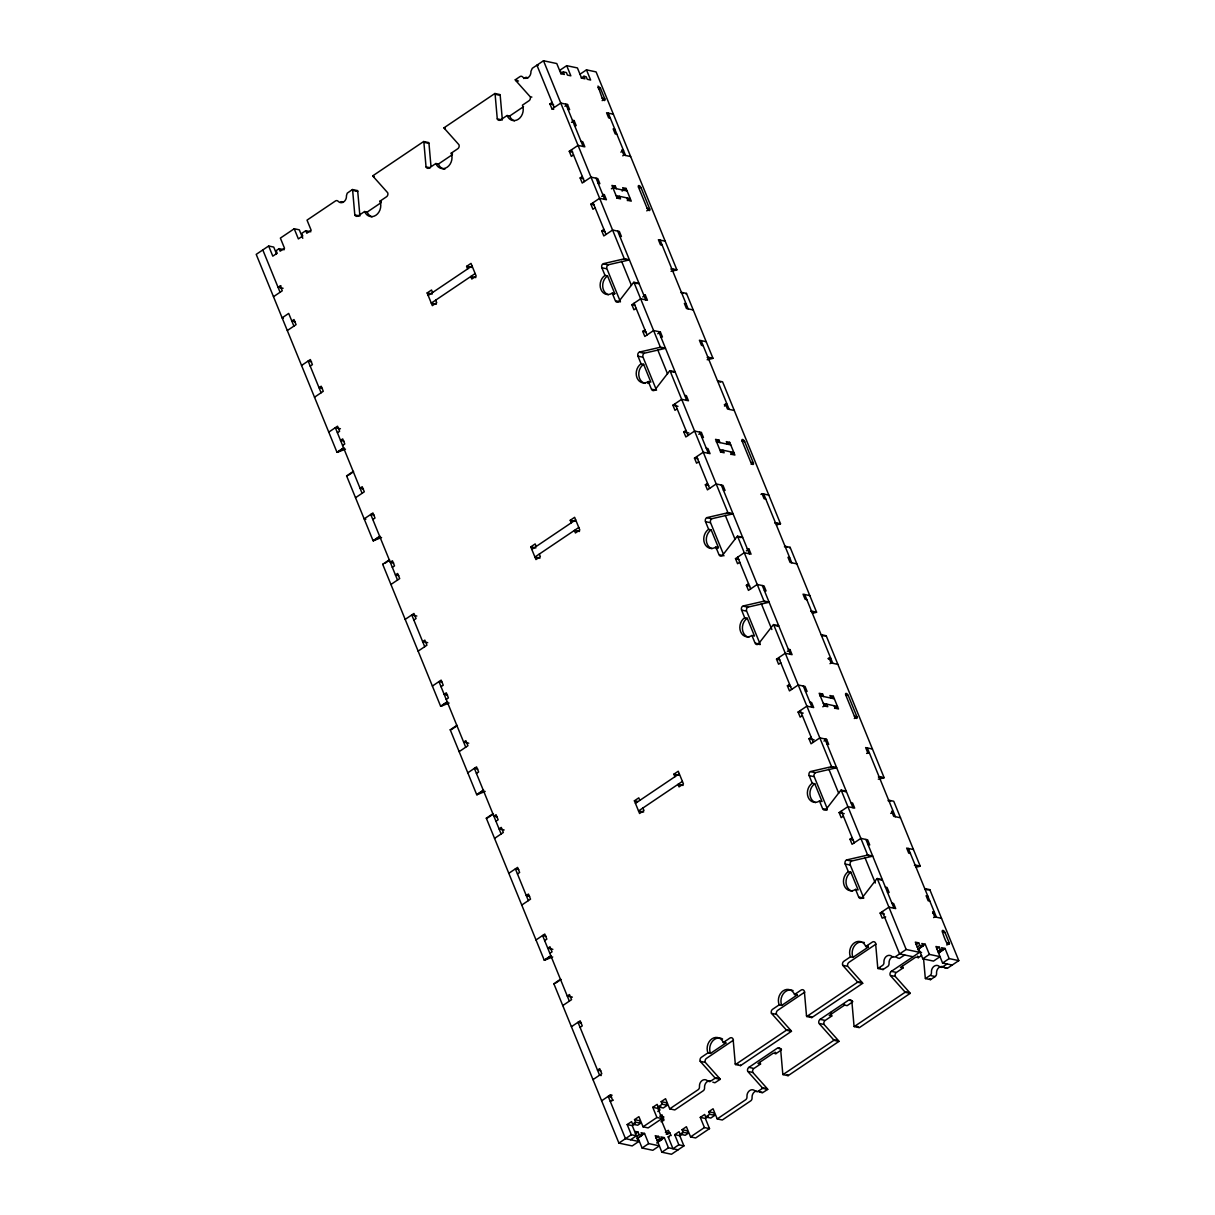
<?xml version="1.0" encoding="UTF-8"?>
<svg xmlns="http://www.w3.org/2000/svg" width="1215" height="1215" viewBox="0 0 1215 1215"><rect width="100%" height="100%" fill="white"/><g stroke="black" fill="none" stroke-linecap="round" stroke-linejoin="round"><path stroke-width="1.5" d="M603.673 263.868L608.123 264.824L628.687 260.071A2.977 2.415 -78 0 0 629.37 259.767L624.267 258.689A2.977 2.415 -78 0 1 623.599 258.992L603.035 263.746A2.962 2.4 -78 0 0 601.881 267.756L604.994 275.38A10.358 8.399 -78 0 0 600.939 289.428A10.358 8.399 -78 0 0 612.239 293.149L615.352 300.773A2.962 2.4 -78 0 0 618.587 301.821L633.304 282.776A2.962 2.4 -78 0 1 633.896 282.26L638.984 283.338A2.962 2.4 -78 0 0 638.528 283.718M639.758 352.289L644.208 353.231L664.772 348.492A2.977 2.415 -78 0 0 665.44 348.173L660.353 347.095A2.977 2.415 -78 0 1 659.684 347.414L639.12 352.153A2.962 2.4 -78 0 0 637.966 356.162L641.064 363.786A10.358 8.399 -78 0 0 637.024 377.85A10.358 8.399 -78 0 0 648.324 381.556L651.437 389.18A2.962 2.4 -78 0 0 654.657 390.243L669.389 371.198A2.962 2.4 -78 0 1 669.966 370.666L675.069 371.744A2.962 2.4 -78 0 0 674.477 372.276L670.665 371.456M707.297 517.803L711.747 518.744L732.311 514.006A2.977 2.415 -78 0 0 732.994 513.687L727.891 512.608A2.977 2.415 -78 0 1 727.223 512.927L706.659 517.666A2.962 2.4 -78 0 0 705.505 521.675L708.618 529.3A10.358 8.399 -78 0 0 704.563 543.363A10.358 8.399 -78 0 0 715.863 547.069L718.976 554.693A2.962 2.4 -78 0 0 722.211 555.756L736.928 536.711A2.962 2.4 -78 0 1 737.52 536.18L742.608 537.258A2.962 2.4 -78 0 0 742.152 537.638M743.383 606.209L747.832 607.151L768.396 602.412A2.977 2.415 -78 0 0 769.065 602.093L763.977 601.015A2.977 2.415 -78 0 1 763.309 601.334L742.745 606.072A2.962 2.4 -78 0 0 741.59 610.097L744.689 617.706A10.358 8.399 -78 0 0 740.649 631.77A10.358 8.399 -78 0 0 751.948 635.475L755.062 643.1A2.962 2.4 -78 0 0 758.281 644.163L773.013 625.118A2.962 2.4 -78 0 1 773.591 624.586L778.694 625.664A2.962 2.4 -78 0 0 778.101 626.196L775.565 625.649M810.921 771.722L815.371 772.664L835.935 767.926A2.977 2.415 -78 0 0 836.619 767.607L831.516 766.528A2.977 2.415 -78 0 1 830.847 766.847L810.284 771.586A2.962 2.4 -78 0 0 809.129 775.595L812.243 783.219A10.358 8.399 -78 0 0 808.188 797.283A10.358 8.399 -78 0 0 819.487 800.989L822.601 808.613A2.962 2.4 -78 0 0 825.836 809.676L840.552 790.631A2.962 2.4 -78 0 1 841.145 790.099L846.232 791.178A2.962 2.4 -78 0 0 845.777 791.557M847.007 860.129L851.457 861.071L872.021 856.332A2.977 2.415 -78 0 0 872.689 856.013L867.601 854.935A2.977 2.415 -78 0 1 866.933 855.254L846.369 859.992A2.962 2.4 -78 0 0 845.2 864.017L848.313 871.626A10.358 8.399 -78 0 0 844.273 885.689A10.358 8.399 -78 0 0 855.573 889.41L858.671 897.019A2.962 2.4 -78 0 0 861.906 898.082L876.638 879.037A2.962 2.4 -78 0 1 877.215 878.506L882.303 879.584A2.962 2.4 -78 0 0 881.725 880.116L879.174 879.569M276.504 253.844L273.74 247.085L268.652 246.007L256.213 254.375L336.995 452.299A2.962 1.337 56 0 0 337.436 452.299L345.485 449.11M302.778 238.292L299.315 229.832L294.227 228.754L280.376 238.094L284.523 248.255L280.133 251.201L279.101 248.665L276.139 250.654L277.172 253.206L272.798 256.152L268.652 246.007M359.898 215.997L357.726 191.393A2.962 2.4 -78 0 0 357.529 190.603L352.441 189.525L347.217 193.185L346.442 195.737A5.923 4.799 -78 0 1 344.316 201.401A5.923 4.799 -78 0 1 339.334 202.222L337.588 200.84A2.962 2.4 -78 0 0 335.401 201.007L307.031 220.128L311.177 230.288L306.788 233.25L305.755 230.713L301.73 233.417L302.763 235.953L298.374 238.915L294.227 228.754M352.441 189.525A2.962 2.4 -78 0 1 352.639 190.315L354.81 214.903A2.962 2.4 -78 0 0 358.03 215.966L364.606 211.531A10.358 8.399 -78 0 0 375.921 215.252A10.358 8.399 -78 0 0 379.961 201.189L386.537 196.754A2.962 2.4 -78 0 0 387.691 192.745L373.187 176.464A2.977 2.415 -78 0 1 372.792 175.811L423.671 141.517L428.758 142.595A2.962 2.4 -78 0 1 428.971 143.385L430.991 166.44M423.671 141.517A2.962 2.4 -78 0 1 423.883 142.307L426.04 166.895A2.962 2.4 -78 0 0 429.275 167.959L435.851 163.524A10.358 8.399 -78 0 0 447.15 167.245A10.358 8.399 -78 0 0 451.205 153.181L457.782 148.746A2.962 2.4 -78 0 0 458.936 144.722L444.417 128.456A2.977 2.415 -78 0 1 444.037 127.788L494.9 93.494L500.003 94.573A2.962 2.4 -78 0 1 500.2 95.362L502.357 119.966M494.9 93.494A2.962 2.4 -78 0 1 495.113 94.284L497.269 118.888A2.962 2.4 -78 0 0 500.504 119.951L507.08 115.516A10.358 8.399 -78 0 0 518.38 119.222A10.358 8.399 -78 0 0 522.435 105.173L529.011 100.739A2.962 2.4 -78 0 0 530.165 96.714L515.646 80.448A2.977 2.415 -78 0 1 515.266 79.78L519.883 76.666A2.962 2.4 -78 0 1 522.647 76.955A5.923 4.799 -78 0 0 528.16 77.563A5.923 4.799 -78 0 0 530.925 71.381L532.292 68.298L543.5 60.75L556.789 63.56L560.935 73.72L564.322 74.449L563.289 71.898L560.662 73.675M356.359 191.393L357.529 190.603M523.817 78.535L524.986 77.745A2.962 2.4 -78 0 1 527.735 78.033M581.271 78.049L583.914 76.272L584.947 78.808L581.56 78.094L577.414 67.934L566.691 65.671L560.115 70.105L561.497 73.477M364.606 211.531L367.158 212.078L381.221 202.586M435.851 163.524L438.387 164.071L452.466 154.578M507.08 115.516L509.632 116.048L523.513 106.692M579.904 74.297L586.481 69.862L596.094 71.898L676.877 269.821A2.962 2.4 -78 0 1 676.193 270.14L671.06 271.325M281.045 285.889L277.992 287.18L283.095 288.259M553.691 109.335L552.005 108.986L549.924 103.898L552.111 102.424M273.497 296.703L282.26 290.78L280.194 285.707M552.005 108.986L560.768 103.078L567.557 104.505L569.622 109.593L567.937 109.229M564.929 106.282L567.557 104.505M598.691 89.075L600.332 87.966L597.993 86.113L602.23 98.324A2.217 1.002 56 0 0 604.28 100.496A2.217 1.002 56 0 0 604.781 98.871L600.332 87.966M602.139 100.632L604.781 98.871L602.23 98.324M571.49 122.366L574.118 120.589L576.199 125.661L574.498 125.312M287.302 330.556L296.08 324.633L294 319.56L291.813 321.033L295.215 321.762M573.541 154.897L571.339 156.386L569.273 151.298L578.036 145.39L584.825 146.833L582.76 141.745L581.059 141.396M301.563 365.472L310.326 359.549L312.407 364.637L310.205 366.11M598.16 183.283L599.846 183.647L597.78 178.575L590.991 177.132L582.228 183.04L580.147 177.967L582.35 176.494M620.85 152.148L623.477 150.387L621.776 150.022L623.857 155.095L630.631 156.538M622.748 155.839L623.857 155.095M435.684 300.151L436.717 302.702L432.327 305.648L427.148 292.952L431.538 290.005L432.57 292.542M467.669 268.895L466.621 266.358L471.01 263.397L476.189 276.094L471.8 279.04L470.767 276.504L475.855 277.582M428.181 295.488L472.043 265.933M475.156 273.557L431.295 303.112L436.382 304.19M611.388 188.811L615.337 186.153L616.37 188.69M601.714 196.42L604.341 194.658L606.422 199.731L599.633 198.288L590.855 204.196L592.935 209.284L595.122 207.811M314.503 397.214L323.281 391.291L321.216 386.218L319.013 387.691L322.415 388.42M622.126 191.089L626.074 188.431L631.253 201.128L627.866 200.414L626.834 197.863M616.84 198.091L619.483 196.314L620.516 198.85L617.114 198.136L611.935 185.439L615.337 186.153M627.305 200.566L630.236 198.592L616.096 195.6M619.741 236.196L621.442 236.545L619.361 231.473L612.588 230.03L603.809 235.938L601.744 230.865L603.931 229.392M646.76 210.863L649.676 208.904L641.049 187.733A2.217 1.002 56 0 0 638.999 185.561A2.217 1.002 56 0 0 638.498 187.201L647.139 208.357A2.217 1.002 56 0 0 649.19 210.529A2.217 1.002 56 0 0 649.676 208.904L647.139 208.357M328.764 432.115L337.527 426.207L339.608 431.279L337.406 432.768M342.584 445.465L344.787 443.976L342.706 438.904L340.519 440.377L343.906 441.106M336.995 452.299L343.572 447.879A2.962 1.337 56 0 0 344.012 447.864M337.436 452.299L342.919 448.608M381.571 537.516L373.521 540.705A2.962 1.337 56 0 1 373.081 540.721L346.609 475.885L353.201 471.45A2.977 1.337 56 0 1 353.58 471.587M348.234 475.354L352.623 472.392M642.735 296.931L645.362 295.169L647.428 300.242L640.639 298.799L631.876 304.707L633.941 309.795L636.144 308.321M355.524 497.725L364.303 491.802L362.222 486.729L360.035 488.202L363.422 488.931M660.763 336.707L662.464 337.056L660.383 331.984L653.594 330.541L644.831 336.449L642.75 331.376L644.952 329.903M372.808 519.519L375.01 518.046L372.929 512.958L364.166 518.881L365.852 519.23M657.755 333.76L660.383 331.984M373.081 540.721L379.657 536.286A2.962 1.337 56 0 0 380.098 536.286M373.521 540.705L379.004 537.015M449.11 703.029L441.06 706.219A2.962 1.337 56 0 1 440.62 706.234L382.695 564.292L389.271 559.857A2.977 1.337 56 0 1 389.666 559.994L385.413 563.016M392.324 567.344L394.526 565.871L392.445 560.783L390.258 562.272L393.645 562.985M390.926 584.476L399.705 578.568L397.624 573.48L395.437 574.968L398.824 575.682M677.165 408.832L674.963 410.306L672.897 405.218L681.661 399.31L688.449 400.753L686.384 395.68L684.683 395.315M405.187 619.392L413.951 613.469L416.031 618.557L413.829 620.03M701.784 437.218L703.47 437.567L701.404 432.494L694.615 431.052L685.852 436.96L683.772 431.887L685.959 430.414M724.307 404.686L727.102 404.306L724.474 406.083M539.308 554.086L540.341 556.622L535.952 559.568L530.773 546.871L535.162 543.925L536.195 546.461M571.278 522.815L570.245 520.278L574.634 517.317L579.813 530.013L575.424 532.975L574.391 530.423L579.479 531.502M698.777 434.271L701.404 432.494M531.806 549.423L575.667 519.853M578.78 527.477L534.919 557.032L540.007 558.11M716.318 441.85L718.961 440.073L719.994 442.609M698.746 461.73L696.559 463.204L694.479 458.131L703.257 452.208L710.046 453.651L707.965 448.578L706.264 448.214M418.127 651.134L426.905 645.211L424.825 640.138L422.638 641.611L427.726 642.689M727.071 444.128L729.699 442.351L734.878 455.048L731.491 454.334L730.458 451.798M720.465 452.01L723.092 450.233L724.14 452.77L720.738 452.056L715.559 439.359L718.961 440.073M730.929 454.486L733.86 452.512L719.72 449.52M723.365 490.116L725.066 490.465L722.986 485.393L716.212 483.95L707.434 489.873L705.368 484.785L707.555 483.312M751.113 464.297L753.3 462.824L744.673 441.668A2.217 1.002 56 0 0 742.623 439.481A2.217 1.002 56 0 0 742.122 441.121L750.764 462.277A2.217 1.002 56 0 0 752.814 464.449A2.217 1.002 56 0 0 753.3 462.824L750.764 462.277M432.388 686.05L441.151 680.127L443.232 685.214L441.03 686.688M446.209 699.384L448.411 697.911L446.33 692.823L444.143 694.312L447.53 695.026M440.62 706.234L447.196 701.799A2.962 1.337 56 0 0 447.636 701.784M441.06 706.219L446.543 702.528M760.924 494.399L762.018 493.67L768.806 495.097M485.195 791.436L477.146 794.64A2.962 1.337 56 0 1 476.705 794.64L450.233 729.805L456.81 725.37A2.977 1.337 56 0 1 457.341 725.583L451.858 729.273M746.359 550.851L748.987 549.089L751.052 554.162L744.263 552.719L735.5 558.642L737.566 563.714L739.768 562.241M459.149 751.645L467.927 745.721L465.846 740.649L463.659 742.122L468.747 743.2M467.79 772.801L476.553 766.893L478.634 771.965L476.432 773.439M764.387 590.627L766.088 590.976L764.007 585.903L757.218 584.461L748.455 590.384L746.375 585.296L748.577 583.823M476.705 794.64L483.281 790.206A2.962 1.337 56 0 0 483.722 790.206M477.146 794.64L482.628 790.935M552.734 956.949L544.684 960.154A2.977 1.337 56 0 1 544.244 960.154L486.319 818.211L492.895 813.777A2.977 1.337 56 0 1 493.427 813.989L487.944 817.68M495.948 821.264L498.15 819.791L496.069 814.703L493.882 816.191L497.269 816.905M494.551 838.396L503.329 832.488L501.248 827.4L499.061 828.888L504.149 829.966M787.366 651.361L790.008 649.6L792.074 654.672L785.285 653.23L776.522 659.153L778.587 664.225L780.774 662.752M508.796 873.312L517.575 867.404L519.64 872.476L517.453 873.95M805.408 691.138L807.094 691.487L805.029 686.414L798.24 684.971L789.477 690.895L787.396 685.807L789.583 684.334M827.931 658.606L830.726 658.226L829.07 659.335M829.997 663.679L831.106 662.95L837.879 664.377M642.932 808.005L643.965 810.542L639.576 813.503L634.397 800.807L638.786 797.845L639.819 800.381M674.902 776.734L673.869 774.198L678.259 771.236L683.438 783.933L679.048 786.895L678.016 784.358L683.103 785.437M635.43 803.343L679.291 773.773M682.405 781.397L638.543 810.952L643.631 812.03M819.943 695.77L822.585 693.993L823.618 696.544M802.371 715.65L800.184 717.123L798.103 712.051L806.881 706.143L813.67 707.57L811.59 702.498L809.889 702.133M521.751 905.053L530.53 899.146L528.449 894.058L526.262 895.531L529.649 896.26M830.696 698.048L833.323 696.271L838.502 708.968L835.115 708.254L834.082 705.718M822.783 706.811L826.716 704.153L827.764 706.69L824.362 705.976L819.183 693.279L822.585 693.993M834.553 708.406L837.484 706.431L823.345 703.439M826.99 744.036L828.691 744.4L826.61 739.312L819.836 737.87L811.058 743.793L808.993 738.705L811.18 737.232M854.297 718.521L856.924 716.744L848.298 695.587A2.217 1.002 56 0 0 846.248 693.416A2.217 1.002 56 0 0 845.746 695.041L854.388 716.197A2.217 1.002 56 0 0 856.438 718.384A2.217 1.002 56 0 0 856.924 716.744L854.388 716.197M823.983 741.089L826.61 739.312M535.997 939.97L544.776 934.046L546.856 939.134L544.654 940.607M549.833 953.304L552.035 951.831L549.955 946.743L547.768 948.232L552.855 949.31M544.244 960.154L550.82 955.719A2.977 1.337 56 0 0 551.261 955.719M544.684 960.154L550.167 956.448M866.614 753.406L869.408 753.027M630.57 1139.746L636.417 1135.812L631.329 1134.734L627.183 1124.574L632.271 1125.652L638.771 1141.493L632.195 1145.927L618.906 1143.102L553.858 983.725L560.434 979.29A2.962 1.337 56 0 1 560.829 979.427M555.483 983.193L560.966 979.503M843.392 816.161L841.19 817.634L839.125 812.562L847.888 806.654L854.677 808.081L852.611 803.009L850.91 802.644M562.773 1005.564L571.551 999.656L569.471 994.569L567.284 996.042L572.371 997.135M571.414 1026.721L580.178 1020.813L582.258 1025.885L580.056 1027.374M868.011 844.547L869.712 844.911L867.631 839.823L860.843 838.38L852.079 844.303L849.999 839.216L852.201 837.743M890.701 813.412L893.329 811.635L891.628 811.271L893.708 816.359L900.497 817.786M592.996 1079.619L601.774 1073.711L599.694 1068.638L597.507 1070.111L600.893 1070.825M601.638 1100.79L610.401 1094.867L612.102 1095.231M885.674 916.945L882.212 918.145L880.146 913.073L888.909 907.165L895.698 908.592L893.632 903.52L891.932 903.155M610.279 1101.428L613.332 1100.122M725.066 1041.528A10.358 8.399 -78 0 1 725.841 1043.062L723.305 1042.516A10.358 8.399 -78 0 0 712.005 1038.81A10.358 8.399 -78 0 0 707.95 1052.873L701.374 1057.308A2.962 2.4 -78 0 0 700.22 1061.318L714.739 1077.583A2.962 2.4 -78 0 1 715.119 1078.252L720.206 1079.33A2.962 2.4 -78 0 0 719.827 1078.662L705.308 1062.396A2.962 2.4 -78 0 1 706.462 1058.387L733.541 1040.131M723.305 1042.516L729.881 1038.081A2.962 2.4 -78 0 1 733.116 1039.144L735.272 1063.748A2.977 2.415 -78 0 0 735.485 1064.537L740.573 1065.616L791.451 1031.322A2.962 2.4 -78 0 0 791.056 1030.654L776.537 1014.388A2.962 2.4 -78 0 1 777.691 1010.364L804.786 992.108M796.721 994.265A10.358 8.399 -78 0 1 797.086 995.055L794.534 994.508A10.358 8.399 -78 0 0 783.235 990.787A10.358 8.399 -78 0 0 779.195 1004.851L772.603 1009.285A2.962 2.4 -78 0 0 771.449 1013.31L785.968 1029.576A2.962 2.4 -78 0 1 786.348 1030.244L791.451 1031.322M794.534 994.508L801.11 990.073A2.962 2.4 -78 0 1 804.345 991.136L806.502 1015.725A2.977 2.415 -78 0 0 806.714 1016.515L811.802 1017.593L862.68 983.315A2.962 2.4 -78 0 0 862.285 982.646L847.781 966.365A2.962 2.4 -78 0 1 848.936 962.356L876.015 944.101M867.525 945.498A10.358 8.399 -78 0 1 868.315 947.032L865.779 946.5A10.358 8.399 -78 0 0 854.464 942.779A10.358 8.399 -78 0 0 850.424 956.843L843.848 961.278A2.962 2.4 -78 0 0 842.694 965.287L857.198 981.568A2.962 2.4 -78 0 1 857.593 982.236L862.68 983.315M865.779 946.5L872.355 942.065A2.962 2.4 -78 0 1 875.575 943.129L877.746 967.717A2.977 2.415 -78 0 0 877.944 968.507L883.032 969.585L887.664 966.472A2.962 2.4 -78 0 0 889.046 963.389A5.923 4.799 -78 0 1 893.177 956.57M707.95 1052.873L710.502 1053.405L725.841 1043.062M779.195 1004.851L781.731 1005.397L797.086 995.055M850.424 956.843L852.96 957.374L868.315 947.032M932.695 913.255L934.35 912.146L932.649 911.782L934.715 916.869L941.503 918.297M933.621 917.598L934.715 916.869M627.183 1124.574L631.572 1121.612L632.605 1124.148L637.693 1125.227L640.654 1123.237L639.622 1120.701L634.534 1119.623L635.567 1122.159L640.654 1123.237M634.534 1119.623L638.908 1116.661L643.054 1126.821L648.142 1127.9L662.008 1118.559L657.862 1108.399L652.774 1107.321L656.92 1117.481L662.008 1118.559M652.774 1107.321L657.163 1104.374L658.196 1106.911L663.284 1107.989L667.308 1105.285L666.26 1102.734L661.173 1101.656L662.205 1104.207L667.308 1105.285M661.173 1101.656L665.562 1098.709L669.708 1108.855L674.796 1109.933L703.181 1090.812A2.962 2.4 -78 0 0 704.518 1088.61L704.624 1085.967A5.923 4.799 -78 0 1 710.228 1080.773M632.605 1124.148L635.567 1122.159M658.196 1106.911L662.205 1104.207M632.271 1125.652L635.202 1123.678M657.862 1108.399L660.778 1106.44M657.786 1111.497L659.988 1110.024L658.606 1106.637M618.906 1143.102L631.329 1134.734M643.054 1126.821L656.92 1117.481M669.708 1108.855L698.093 1089.734A2.962 2.4 -78 0 0 699.43 1087.531L699.536 1084.889A5.923 4.799 -78 0 1 702.893 1080.089A5.923 4.799 -78 0 1 707.738 1081.077L709.803 1081.684L715.119 1078.252M735.485 1064.537L786.348 1030.244M806.714 1016.515L857.593 982.236M877.944 968.507L882.576 965.393A2.962 2.4 -78 0 0 883.943 962.31A5.923 4.799 -78 0 1 886.707 956.129A5.923 4.799 -78 0 1 892.22 956.737L894.984 957.025L906.177 949.477L919.466 952.302L915.335 942.141L918.722 942.855L919.755 945.392L922.868 946.06L921.836 943.523L925.223 944.237L929.369 954.398L940.091 956.661L933.515 961.095L922.793 958.832L918.646 948.672L925.223 944.237M635.384 1133.823L638.027 1132.046L639.06 1134.582L642.173 1135.25L641.125 1132.714L644.527 1133.428L648.673 1143.588L659.396 1145.851L652.819 1150.286L642.097 1148.023L637.951 1137.863L644.527 1133.428M916.095 944.632L918.722 942.855M720.206 1079.33L714.906 1082.762L712.825 1082.155M904.689 954.99L899.389 958.422L897.308 957.815A5.923 4.799 -78 0 0 896.138 956.888M636.432 1136.359L639.06 1134.582M917.128 947.168L919.755 945.392M661.036 1121.718L663.952 1119.744L661.886 1114.671M636.903 1138.789L642.173 1135.25M917.598 949.598L922.868 946.06M748.577 1071.569L752.814 1072.465L767.333 1088.731A2.962 2.4 -78 0 1 767.713 1089.399L762.625 1088.321A2.962 2.4 -78 0 0 762.245 1087.653L747.726 1071.387A2.962 2.4 -78 0 1 748.88 1067.362L777.387 1048.15A2.962 2.4 -78 0 1 780.622 1049.213L781.473 1049.396M819.806 1023.546L824.043 1024.458L838.563 1040.723A2.962 2.4 -78 0 1 838.957 1041.392L833.854 1040.313A2.962 2.4 -78 0 0 833.475 1039.645L818.956 1023.379A2.962 2.4 -78 0 1 820.11 1019.355L848.617 1000.142A2.962 2.4 -78 0 1 851.852 1001.206L852.702 1001.388M891.035 975.539L895.288 976.435L909.792 992.716A2.962 2.4 -78 0 1 910.187 993.369L905.099 992.291A2.962 2.4 -78 0 0 904.704 991.637L890.2 975.356A2.962 2.4 -78 0 1 891.354 971.347L919.861 952.135A2.962 2.4 -78 0 1 920.271 951.907M852.611 1001.965L847.128 1005.655L844.592 1005.109L829.238 1015.467L831.789 1015.998A10.358 8.399 -78 0 1 830.984 1012.368M760.013 1062.305A10.358 8.399 -78 0 0 760.544 1064.021L753.968 1068.441A2.962 2.4 -78 0 0 752.814 1072.465M760.544 1064.021L758.008 1063.474L773.347 1053.132L775.899 1053.663L781.382 1049.973M831.789 1015.998L825.198 1020.433A2.962 2.4 -78 0 0 824.043 1024.458M902.487 966.29A10.358 8.399 -78 0 0 903.018 967.99L896.442 972.425A2.962 2.4 -78 0 0 895.288 976.435M903.018 967.99L900.467 967.444L915.821 957.101L918.373 957.648L921.653 955.43M656.009 1138.197L658.636 1136.42L659.669 1138.956L661.962 1139.442L660.93 1136.906L664.316 1137.62L668.463 1147.78L678.076 1149.815M936.704 949.006L939.332 947.229L940.38 949.766L942.658 950.251L941.625 947.715L945.027 948.429L949.158 958.589L958.787 960.625L929.824 889.653L924.721 888.575M642.097 1148.023L648.673 1143.588M665.349 1132.304L668.28 1130.33L671.196 1135.585M922.793 958.832L929.369 954.398M666.154 1134.005L669.905 1132.623M946.698 944.936L949.325 943.159L946.774 942.612M657.042 1140.733L659.669 1138.956M666.564 1134.142L668.751 1132.669L668.129 1133.99L666.549 1132.76L661.765 1121.232A2.217 1.002 56 0 1 661.932 1119.592A2.217 1.002 56 0 1 663.679 1120.686M937.737 951.542L940.38 949.766M947.806 944.587L949.447 943.478L945.012 932.573A2.217 1.002 56 0 0 942.962 930.401A2.217 1.002 56 0 0 942.46 932.042C942.703 932.604 947.26 948.292 949.447 943.478M657.74 1142.054L664.316 1137.62M938.436 952.864L945.027 948.429M656.692 1142.996L661.962 1139.442M938.709 952.909L942.658 950.251M678.836 1144.788L674.69 1134.643L679.777 1135.721L683.923 1145.882L678.836 1144.788L672.989 1148.737L668.159 1136.891L670.346 1135.402M674.69 1134.643L679.079 1131.681L680.111 1134.218L685.199 1135.296L688.161 1133.306L687.128 1130.77L682.04 1129.692L683.073 1132.228L688.161 1133.306M682.04 1129.692L686.414 1126.73L690.56 1136.891L695.648 1137.969L709.514 1128.629L705.368 1118.468L700.28 1117.39L704.427 1127.55L709.514 1128.629M700.28 1117.39L704.67 1114.444L705.702 1116.98L710.79 1118.058L714.815 1115.34L713.767 1112.803L708.679 1111.725L709.727 1114.261L714.815 1115.34M708.679 1111.725L713.068 1108.779L717.215 1118.924L722.302 1120.002L750.688 1100.881A2.962 2.4 -78 0 0 752.024 1098.664L752.131 1096.036A5.923 4.799 -78 0 1 756.201 1090.979M680.111 1134.218L683.073 1132.228M705.702 1116.98L709.727 1114.261M679.777 1135.721L682.708 1133.747M705.368 1118.468L708.284 1116.509M658.636 1136.42L655.25 1135.691L661.886 1152.215L668.463 1147.78M939.332 947.229L935.945 946.5L942.582 963.024L949.158 958.589M690.56 1136.891L704.427 1127.55M717.215 1118.924L745.6 1099.803A2.962 2.4 -78 0 0 746.936 1097.585L747.043 1094.958A5.923 4.799 -78 0 1 750.399 1090.159A5.923 4.799 -78 0 1 755.244 1091.146L757.309 1091.753L762.625 1088.321M780.622 1049.213L782.779 1073.817A2.977 2.415 -78 0 0 782.992 1074.607L833.854 1040.313M851.852 1001.206L854.008 1025.794A2.977 2.415 -78 0 0 854.221 1026.584L905.099 992.291M923.628 959.334L925.253 977.786A2.977 2.415 -78 0 0 925.45 978.576L930.082 975.463A2.962 2.4 -78 0 0 931.449 972.38A5.923 4.799 -78 0 1 934.214 966.198A5.923 4.799 -78 0 1 939.727 966.791L941.792 967.413L947.108 963.981M683.923 1145.882L671.5 1154.25L661.886 1152.215M767.713 1089.399L762.413 1092.832L760.332 1092.224A5.923 4.799 -78 0 0 759.162 1091.298M782.992 1074.607L788.079 1075.685L838.957 1041.392M910.187 993.369L859.309 1027.662L854.221 1026.584M925.45 978.576L930.538 979.654L935.17 976.541A2.962 2.4 -78 0 0 936.552 973.458A5.923 4.799 -78 0 1 938.663 967.778A5.923 4.799 -78 0 1 943.645 966.958M958.787 960.625L947.578 968.173L944.814 967.884M707.145 359.746L712.279 358.562A2.962 2.4 -78 0 0 712.947 358.243L686.49 293.407L681.402 292.329A2.977 2.415 -78 0 0 680.947 292.694M776.4 524.865L779.817 524.06A2.962 2.4 -78 0 0 780.501 523.756L722.576 381.814L717.473 380.735M812.471 613.271L815.903 612.481A2.962 2.4 -78 0 0 816.571 612.163L790.115 547.327L785.027 546.249A2.977 2.415 -78 0 0 784.434 546.78M878.308 779.179L883.442 777.995A2.962 2.4 -78 0 0 884.125 777.676L826.2 635.734L821.097 634.655M916.095 867.191L919.527 866.401A2.962 2.4 -78 0 0 920.195 866.082L893.739 801.247L888.651 800.169A2.977 2.415 -78 0 0 888.059 800.7M538.199 65.458L536.924 65.185L554.192 107.497M563.289 71.898L566.403 72.566L567.435 75.102L570.837 75.816L566.691 65.671M583.914 76.272L586.192 76.758L587.24 79.294L590.627 80.023L586.481 69.862M597.917 87.753L600.453 88.285M515.266 79.78L516.967 80.144M515.646 80.448L518.486 81.04M531.016 96.896L531.866 97.079M613.362 114.21L606.574 112.782L608.654 117.855L610.355 118.22M549.924 103.898L553.6 104.687M495.963 94.466L500.2 95.362M572.417 120.224L574.118 120.589M614.836 129.215L613.15 128.866L615.215 133.939L616.916 134.303M497.269 118.888L501.522 119.784M569.273 151.298L572.66 152.027M444.037 127.788L444.872 127.97M444.417 128.456L445.267 128.638M638.498 187.201L641.049 187.733M424.718 142.474L428.971 143.385M580.147 177.967L583.549 178.681M626.074 188.431L622.688 187.718L623.72 190.254M451.205 153.181L452.466 153.455M612.983 187.976L627.122 190.968M602.64 194.294L604.341 194.658M426.04 166.895L430.277 167.792M590.855 204.196L594.256 204.925M372.792 175.811L373.643 175.978M373.187 176.464L374.038 176.646M665.182 241.178L658.393 239.735L660.459 244.822L662.16 245.172M601.744 230.865L605.131 231.579M353.489 190.497L357.726 191.393M379.961 201.189L381.237 201.462M676.877 269.821L671.774 268.743A2.962 2.4 -78 0 1 671.288 269.016M623.599 258.992L627.426 259.813M671.105 269.062L674.933 269.882M354.81 214.903L359.048 215.814M601.881 267.756L606.331 268.697M604.994 275.38L607.53 275.911L614.79 293.696A10.358 8.399 -78 0 1 613.332 294.486M634.579 283.049L637.131 283.596M682.086 293.119L683.362 293.392M643.661 294.805L645.362 295.169M686.08 303.796L684.379 303.431L686.46 308.504L693.249 309.947M612.239 293.149L614.79 293.696M305.755 230.713L310.843 231.792M466.621 266.358L471.709 267.437M615.99 300.895L620.44 301.852L606.968 268.834A2.962 2.4 -78 0 1 608.123 264.824M631.876 304.707L635.263 305.436M279.101 248.665L284.189 249.743M706.204 341.688L699.415 340.246L701.48 345.333L703.181 345.683M642.75 331.376L646.152 332.09M427.148 292.952L432.236 294.03M712.947 358.243L707.859 357.164A2.962 2.4 -78 0 1 707.191 357.483L711.003 358.288M659.684 347.414L663.496 348.219M637.966 356.162L642.416 357.104M641.064 363.786L643.616 364.318L650.86 382.102L648.324 381.556M718.171 381.525L720.708 382.072M652.06 389.316L655.25 389.985M734.255 410.457L727.481 409.015L725.401 403.942M283.399 318.133L282.123 317.859L288.699 313.424L293.893 326.121M672.897 405.218L677.985 406.311M742.122 441.121L744.673 441.668M683.772 431.887L688.859 432.965M729.699 442.351L726.312 441.637L727.345 444.174M716.607 441.895L730.747 444.903M311.526 361.751L308.139 361.037L321.094 392.779M694.479 458.131L697.881 458.845M705.368 484.785L708.755 485.514M765.784 499.107L764.083 498.742L762.018 493.67M340.428 428.758L335.34 427.68L362.1 493.29M780.501 523.756L775.398 522.678A2.962 2.4 -78 0 1 774.73 522.982L778.557 523.802M727.223 512.927L731.05 513.732M705.505 521.675L709.955 522.617M708.618 529.3L711.155 529.831L718.414 547.616A10.358 8.399 -78 0 1 716.167 548.694M738.204 536.969L740.755 537.516M785.71 547.039L786.986 547.312M747.286 548.724L748.987 549.089M789.704 557.715L788.003 557.351L790.084 562.439L796.873 563.866M715.863 547.069L718.414 547.616M570.245 520.278L575.333 521.356M719.614 554.83L724.064 555.771M735.5 558.642L738.887 559.356M809.813 595.608L803.039 594.181L805.105 599.253L806.806 599.618M746.375 585.296L749.777 586.025M530.773 546.871L535.861 547.95M374.129 515.16L370.742 514.446L397.518 580.041M816.571 612.163L811.483 611.084A2.962 2.4 -78 0 1 810.982 611.342M763.309 601.334L767.121 602.139M810.815 611.403L814.627 612.208M741.59 610.097L746.04 611.039M744.689 617.706L747.24 618.253L754.485 636.022L751.948 635.475M821.796 635.445L824.332 635.992M788.307 649.235L790.008 649.6M755.684 643.236L760.15 644.178L746.678 611.175A2.962 2.4 -78 0 1 747.832 607.151M758.281 644.163L760.195 644.573M776.522 659.153L779.909 659.867M845.746 695.041L848.298 695.587M787.396 685.807L790.783 686.536M833.323 696.271L829.936 695.557L830.969 698.093M820.231 695.815L834.371 698.822M416.851 616.035L411.764 614.957L424.718 646.699M798.103 712.051L803.191 713.129M872.431 749.017L865.642 747.59L867.707 752.662M808.993 738.705L814.08 739.783M442.351 682.329L438.964 681.615L465.725 747.21M884.125 777.676L879.022 776.598A2.962 2.4 -78 0 1 878.354 776.917M830.847 766.847L834.675 767.652M879.63 777.175L882.181 777.722M809.129 775.595L813.579 776.552M812.243 783.219L814.779 783.766L822.039 801.535L819.487 800.989M841.828 790.889L845.64 791.709M889.334 800.958L890.61 801.232M673.869 774.198L678.957 775.276M823.238 808.75L827.05 809.554M825.836 809.676L827.096 809.949M839.125 812.562L844.212 813.64M913.437 849.528L906.663 848.1L908.729 853.173L910.43 853.538M849.999 839.216L853.401 839.945M634.397 800.807L637.799 801.52M477.753 769.08L474.366 768.366L501.127 833.961M920.195 866.082L915.108 865.004A2.962 2.4 -78 0 1 914.439 865.323L918.251 866.128M866.933 855.254L870.745 856.059M845.2 864.017L849.665 864.958M848.313 871.626L850.865 872.173L858.109 889.942L855.573 889.41M925.42 889.38L927.956 889.912M885.371 887.072L887.056 887.436L889.137 892.509L887.436 892.159M927.789 896.062L926.088 895.713L928.154 900.786L929.855 901.15M859.309 897.156L863.774 898.098L850.303 865.095A2.962 2.4 -78 0 1 851.457 861.071M861.906 898.082L863.182 898.356M880.146 913.073L884.383 913.969M942.46 932.042L945.012 932.573M920.712 952.317L921.562 952.484M518.775 869.591L515.388 868.877L528.343 900.619M912.89 956.721L899.601 953.912L882.333 911.584M942.582 963.024L952.196 965.059M942.491 967.094L946.728 967.99M930.933 975.645L935.17 976.541M877.746 967.717L880.571 968.325M929.49 978.683L930.341 978.865A2.977 2.415 -78 0 0 930.538 979.654M891.354 971.347L895.592 972.243M842.694 965.287L846.931 966.198M858.048 981.75L862.285 982.646M904.704 991.637L908.957 992.534M849.467 1000.325L852.307 1000.917M545.975 936.249L542.589 935.535L569.349 1001.13M806.502 1015.725L810.754 1016.636M854.859 1025.976L858.261 1026.705M820.11 1019.355L824.362 1020.251M771.449 1013.31L775.686 1014.206M786.819 1029.758L791.056 1030.654M833.475 1039.645L837.712 1040.541M778.238 1048.332L781.063 1048.94M581.378 1023L577.991 1022.286L599.572 1075.184L601.258 1075.548M735.272 1063.748L738.097 1064.34M783.629 1073.999L784.48 1074.166M787.016 1074.713L787.867 1074.895A2.977 2.415 -78 0 0 788.079 1075.685M748.88 1067.362L753.118 1068.274M700.22 1061.318L704.457 1062.214M715.574 1077.766L719.827 1078.662M762.245 1087.653L766.483 1088.549M758.008 1091.435L762.245 1092.331M611.601 1097.069L608.214 1096.355L625.482 1138.668L638.771 1141.493M659.684 1116.145L663.937 1117.056M668.159 1136.891L669.009 1137.073M634.625 1131.332L638.027 1132.046M343.253 202.389L342.676 201.918A2.962 2.4 -78 0 0 340.504 202.085M608.275 113.132L625.543 155.459M660.094 240.099L688.161 308.868M701.101 340.61L729.167 409.379M763.719 494.019L791.77 562.788M804.725 594.53L832.791 663.299M867.343 747.939L895.394 816.708M908.349 848.45L936.416 917.219M829.025 657.862L831.106 662.95M565.856 104.156L583.124 146.468M596.079 178.21L604.721 199.366M617.676 231.108L645.742 299.877M658.697 331.619L686.748 400.388M699.703 432.13L708.345 453.286M721.3 485.028L749.366 553.797M762.306 585.539L790.373 654.308M803.328 686.05L811.969 707.221M824.924 738.948L852.991 807.732M865.93 839.459L893.997 908.243M543.5 60.75L624.267 258.689M633.896 282.26L660.353 347.095M669.966 370.666L727.891 512.608M737.52 536.18L763.977 601.015M773.591 624.586L831.516 766.528M841.145 790.099L867.601 854.935M877.215 878.506L906.177 949.477M621.609 261.316L631.451 285.449M657.695 349.753L667.551 373.886M725.234 515.236L735.075 539.369M761.319 603.673L771.874 629.537M828.858 769.156L838.699 793.289M864.898 857.486L875.316 883.001M571.46 149.825L584.415 181.567M593.057 202.723L605.996 234.465M634.063 303.234L647.018 334.976M675.084 403.744L688.039 435.486M696.681 456.643L709.621 488.384M737.687 557.153L750.642 588.895M778.709 657.664L791.664 689.406M800.29 710.562L813.245 742.304M841.312 811.073L854.267 842.815M656.525 390.258L643.054 357.24A2.962 2.4 -78 0 1 644.208 353.231M723.35 554.025L710.593 522.754A2.962 2.4 -78 0 1 711.747 518.744M826.975 807.96L814.217 776.674A2.962 2.4 -78 0 1 815.371 772.664M610.401 1094.867L612.481 1099.955M262.805 249.941L280.073 292.268M553.858 983.725A2.962 1.337 56 0 1 554.389 983.937M486.319 818.211A2.977 1.337 56 0 1 486.851 818.424M450.233 729.805A2.977 1.337 56 0 1 450.765 730.018M382.695 564.292A2.977 1.337 56 0 1 383.226 564.504M346.609 475.885A2.977 1.337 56 0 1 347.141 476.083M917.583 956.114A10.358 8.399 -78 0 1 918.373 957.648M844.228 1004.334A10.358 8.399 -78 0 1 844.592 1005.109M775.109 1052.129A10.358 8.399 -78 0 1 775.899 1053.663M929.232 890.185A2.977 2.415 -78 0 1 929.824 889.653M789.537 547.859A2.977 2.415 -78 0 1 790.115 547.327M825.608 636.265A2.977 2.415 -78 0 1 826.2 635.734M685.913 293.924A2.977 2.415 -78 0 1 686.49 293.407M815.538 802.583A10.358 8.399 -78 0 1 809.934 794.018A10.358 8.399 -78 0 1 814.779 783.766M852.459 891.218A10.358 8.399 -78 0 1 846.035 882.956A10.358 8.399 -78 0 1 850.865 872.173M721.042 1038.293A10.358 8.399 -78 0 1 722.606 1039.038M710.502 1053.405A10.358 8.399 -78 0 1 711.595 1042.44A10.358 8.399 -78 0 1 720.191 1038.066M740.573 1065.616A2.977 2.415 -78 0 1 740.391 1065.023M781.731 1005.397A10.358 8.399 -78 0 1 783.417 993.581A10.358 8.399 -78 0 1 793.076 990.605M811.802 1017.593A2.977 2.415 -78 0 1 811.605 1016.803M863.5 942.263A10.358 8.399 -78 0 1 864.321 942.597M852.96 957.374A10.358 8.399 -78 0 1 853.796 946.85A10.358 8.399 -78 0 1 861.8 941.944M883.032 969.585A2.977 2.415 -78 0 1 882.865 969.008M711.929 548.664A10.358 8.399 -78 0 1 706.31 540.098A10.358 8.399 -78 0 1 711.155 529.831M748.835 637.298A10.358 8.399 -78 0 1 742.411 629.036A10.358 8.399 -78 0 1 747.24 618.253M371.972 216.847A10.358 8.399 -78 0 1 367.158 212.078M444.903 169.158A10.358 8.399 -78 0 1 438.387 164.071M514.446 120.817A10.358 8.399 -78 0 1 509.632 116.048M608.305 294.744A10.358 8.399 -78 0 1 602.686 286.178A10.358 8.399 -78 0 1 607.53 275.911M648.613 383.181A10.358 8.399 -78 0 1 647.792 383.378M645.211 383.378A10.358 8.399 -78 0 1 638.786 375.116A10.358 8.399 -78 0 1 643.616 364.318"/></g></svg>
